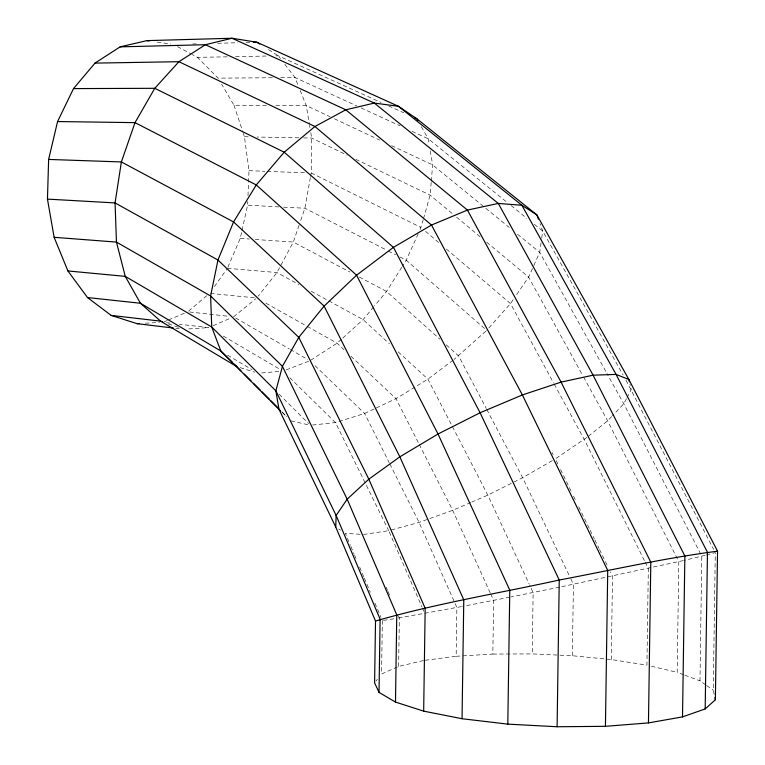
<?xml version="1.0" encoding="UTF-8"?>
<svg xmlns="http://www.w3.org/2000/svg" width="765" height="765" viewBox="0 0 765 765"><rect width="100%" height="100%" fill="white"/><g stroke="black" fill="none" stroke-linecap="round" stroke-linejoin="round"><path stroke-width="0.57" stroke-dasharray="3.83 2.87" d="M310.561 176.466L311.183 172.928L311.69 138.054L310.724 132.249M382.347 620.558L381.563 673.994L398.622 666.411L424.106 660.424M398.622 666.411L399.34 617.929L398.393 615.739M425.254 660.281L456.15 656.265L456.868 607.486L419.057 522.399L389.701 463.667M456.15 656.265L492.842 654.075L493.626 600.382L490.671 593.87M645.153 562.055L648.328 568.452L646.922 665.148L611.283 659.545L572.373 655.748L532.23 653.903L533.129 592.531L529.6 584.957M572.373 655.748L573.415 584.317L570.336 577.852M611.283 659.545L612.497 576.15L610.422 571.885M683.709 674.778L677.197 672.359L678.804 561.663L607.63 420.817L583.58 377.069M705.684 684.838L699.985 680.84L701.801 556.231L623.771 403.786L606.961 373.502M714.214 694.429L713.276 690.164L715.285 552.607L706.296 555.017M242.027 230.322L247.592 205.154L247.736 201.587M247.984 195.639L249.017 170.652L244.427 136.696L243.308 133.33M431.183 182.357L430.102 195.142L423.542 218.58M431.278 181.2L432.655 164.934L430.169 150.169M541.046 242.897L539.717 252.354L532.956 267.396M541.716 238.173L542.72 231.078L539.975 223.514M310.351 177.643L304.919 208.233L299.498 224.021M227.855 267.234L240.267 238.326L241.778 231.46M420.081 229.615L423.227 219.698M299.105 225.149L293.301 242.056L276.949 272.55L258.149 296.189M532.469 268.477L528.605 277.064L515.859 295.73M418.168 233.841L406.215 260.196L402.409 266.249M626.439 398.728L623.771 403.786L612.478 415.711M626.975 397.714L631.23 389.624L629.92 383.992M401.768 267.253L386.545 291.446L374.439 305.99M513.181 299.66L510.494 303.581L486.703 330.365M214.401 286.588L226.717 269.261M375.988 681.06L377.384 679.291M373.683 306.899L363.088 319.617L342.29 338.474M611.665 416.562L607.63 420.817L587.874 436.652M485.823 331.168L453.999 359.502M341.42 339.258L337.088 343.189L309.892 360.764M206.885 295.634L187.788 311.785L228.974 316.337M233.574 316.815L255.778 298.761M586.975 437.379L555.38 458.837L558.488 465.235M453.071 360.2L427.903 379.153L415.94 386.478M414.946 387.09L396.002 398.68L375.08 408.539M552.311 460.607L522.638 477.685L487.831 495.137L471.862 502.031M374.037 409.036L364.618 413.473L335.462 422.596L312.598 425.005M213.139 325.718L230.351 318.221M470.8 502.49L452.698 510.312L419.057 522.399L389.844 530.375M164.169 321.797L167.392 320.43M168.463 319.971L185.637 312.694M286.234 369.868L308.821 361.176M705.167 555.323L684.551 560.305M683.403 560.573L560.755 586.898M559.598 587.138L511.058 596.92M509.892 597.149L462.615 606.377M461.467 606.597L395.935 618.455M383.485 620.386L394.807 618.636M363.538 534.496L388.716 530.681L421.945 606.922M261.63 372.957L279.445 371.417M188.697 328.931L208.835 327.592L179.335 324.274M145.293 323.203L159.531 322.438M192.684 43.968L196.251 43.873M217.643 43.289L237.839 42.744M246.158 42.524L249.725 42.419M227.186 56.84L197.466 57.327L192.197 54.506M235.496 56.667L266.363 56.036M275.859 55.845L278.231 55.797L381.037 102.472M272.397 77.734L218.063 78.154L197.466 57.327M280.717 77.648L294.965 77.504L356.729 105.914M492.842 654.075L532.23 653.903M266.45 105.455L233.966 105.226L221.601 84.169M275.821 105.484L306.258 105.58L330.021 116.739M298.857 137.824L256.983 137.021M303.523 137.91L311.69 138.054L347.214 155.18M244.427 136.696L250.136 136.849M267.214 171.436L305.245 172.727M249.017 170.652L264.939 171.331M278.862 206.923L247.592 205.154M283.595 207.162L304.919 208.233L387.224 250.451M360.124 534.286L345.331 533.368L350.418 545.359M240.267 238.326L249.457 239.034M255.204 239.483L293.301 242.056L349.873 272.024M227.396 268.305L276.949 272.55L298.752 284.465M254.353 297.786L209.61 293.33M175.787 328.319L179.287 328.711M166.579 322.687L170.06 323.117M157.198 42.094L170.958 44.054M290.939 420.884L309.175 424.986M651.407 666.219L677.197 672.359M240.143 367.649L254.707 372.211M168.367 323.834L178.388 327.315M684.79 675.179L699.985 680.84M388.62 105.914L403.767 112.79M361.07 107.913L400.076 125.852M412 131.341L428.257 138.809L507.358 202.572M334.343 118.766L379.717 140.071M391.603 145.656L432.655 164.934L509.26 227.482M355.821 159.33L430.102 195.142L452.899 214.104M311.183 172.928L421.037 227.511M388.276 250.997L395.668 254.783M399.885 256.954L406.215 260.196L485.804 329.581M359.301 277.016L386.545 291.446L439.961 339.258M177.461 46.627L191.145 53.952M311.202 291.264L327.803 300.339M328.845 300.903L363.088 319.617L389.366 343.753M265.971 303.217L306.172 325.814M307.205 326.387L337.088 343.189L344.021 349.72M235.639 318.001L289.266 348.888M290.298 349.481L307.836 359.569M223.256 336.055L279.923 369.294M227.616 355.17L251.981 369.648M268.515 49.629L278.231 55.797L280.42 58.628M338.627 528.911L340.54 530.183M706.631 685.507L713.276 690.164M511.077 205.575L526.894 218.321M534.343 224.327L542.72 231.078L623.083 375.022M517.57 234.272L539.717 252.354L606.387 372.459M456.552 217.136L481.175 237.619M486.655 242.17L528.605 277.064L583.006 376.026M425.56 231.355L439.11 242.878M446.339 249.027L510.494 303.581L553.631 383.064M446.196 344.833L458.656 355.993L486.234 408.443M398.125 351.804L427.903 379.153L451.876 425.55M350.953 356.241L396.002 398.68L418.685 443.327M315.027 365.699L364.618 413.473L389.165 462.596M282.409 412.622L286.674 416.753M289.782 377.757L335.462 422.596L388.716 530.681M279.139 394.224L308.63 423.571M281.778 411.694L286.77 416.705M284.781 64.289L294.965 77.504L298.436 86.139M421.352 126.732L428.257 138.809L429.213 144.489M625.99 380.234L713.649 549.433M554.195 384.107L584.278 439.54L644.627 560.994M551.995 452.517L553.124 454.63M486.789 409.495L522.638 477.685L569.82 576.781M452.411 426.602L487.831 495.137L529.103 583.877M419.22 444.398L452.698 510.312L490.174 592.789M560.573 469.509L571.474 491.905M573.549 496.169L576.15 501.496M578.742 506.832L589.652 529.227M590.169 530.298L594.319 538.828M594.845 539.889L598.995 548.428M599.511 549.49L607.821 566.549M422.423 608.012L423.848 611.283M386.153 587.195L387.559 590.484M388.037 591.584L390.389 597.073M350.886 546.449L354.118 554.07M354.587 555.16L355.974 558.431M359.674 567.152L363.844 576.963M364.303 578.053L370.317 592.215M374.946 603.116L380.96 617.288M300.176 90.461L306.258 105.58L309.366 124.131M233.966 105.226L242.935 132.202M309.557 125.297L309.94 127.612"/><path stroke-width="1.15" d="M538.407 219.192L536.848 214.869L521.873 205.259L498.292 203.442L467.434 210.079L431.508 225.044L393.44 247.363L356.567 275.209L324.111 306.115L298.78 337.355L282.428 366.33L275.869 390.829L278.995 409.313L335.749 527.009L375.51 621.037L374.601 682.82L379.029 692.402L395.486 702.088L423.667 711.134L462.041 718.727L507.807 724.13L557.102 726.75L605.44 726.32L648.462 722.906L682.514 716.891L705.177 708.926L715.38 699.755L717.541 551.192L628.859 379.488L536.848 214.869L416.753 118.69L398.489 106.306L256.849 42.228L232.034 38.25L146.88 40.631L120.134 46.856L94.994 63.113L73.516 88.597L57.576 121.549L48.625 159.426L47.459 199.11L54.124 237.303L67.913 270.953L87.497 297.547L111.154 315.4L136.983 323.652L173.454 328.051M379.029 692.402L380.109 619.162L336.122 515.467L275.869 390.829L211.733 327.018L125.25 276.366L67.913 270.953M395.486 702.088L396.767 614.869L347.176 499.201L282.428 366.33L210.605 295.988L116.462 242.094L54.124 237.303M423.667 711.134L425.177 608.309L368.816 479.177L298.78 337.355L217.968 260.024L115.056 202.916L47.459 199.11M462.041 718.727L463.781 599.856L399.846 456.829L324.111 306.115L233.564 221.936L121.377 161.951L48.625 159.426M507.807 724.13L509.777 590.15L438.02 434.013L356.567 275.209L256.275 184.939L135.003 122.639L57.576 121.549M557.102 726.75L559.244 580.033L480.104 412.756L393.44 247.363L284.207 152.216L154.769 88.31L73.516 88.597M605.44 726.32L607.726 570.413L522.371 394.95L431.508 225.044L314.922 126.512L178.934 61.697L94.994 63.113M648.462 722.906L650.805 562.17L561.089 382.118L467.434 210.079L345.79 109.806L205.403 44.714L120.134 46.856M682.514 716.891L684.857 555.992L593.085 375.185L498.292 203.442L374.334 103.074L232.034 38.25L205.403 44.714L178.934 61.697L154.769 88.31L135.003 122.639L121.377 161.951L115.056 202.916L116.462 242.094L125.25 276.366L140.444 303.256L160.573 321.137L236.787 366.598L240.946 370.776M705.177 708.926L707.462 552.292L616.074 374.41L521.873 205.259L398.489 106.306L374.334 103.074L345.79 109.806L314.922 126.512L284.207 152.216L256.275 184.939L233.564 221.936L217.968 260.024L210.605 295.988L211.733 327.018L220.836 351.001L280.698 410.968M335.749 527.009L336.122 515.467L347.176 499.201L368.816 479.177L399.846 456.829L438.02 434.013L480.104 412.756L522.371 394.95L561.089 382.118L593.085 375.185L616.074 374.41L628.859 379.488L629.385 381.735M375.51 621.037C435.725 603.575 498.005 593.468 559.244 580.033C611.933 570.088 664.345 558.106 717.541 551.192M136.983 323.652L139.354 323.519M253.292 42.324L256.849 42.228L259.765 44.083M87.497 297.547L140.444 303.256L220.836 351.001L232.589 362.495M111.154 315.4L160.573 321.137L162.802 321.912M146.88 40.631L149.175 40.956M414.592 117.705L416.753 118.69L417.9 120.698M234.262 364.13L236.787 366.598M244.284 374.114L250.949 380.798M253.445 383.303L260.11 389.978M261.773 391.651L269.28 399.167M270.944 400.841L278.441 408.357M714.912 697.623L715.38 699.755"/></g></svg>
